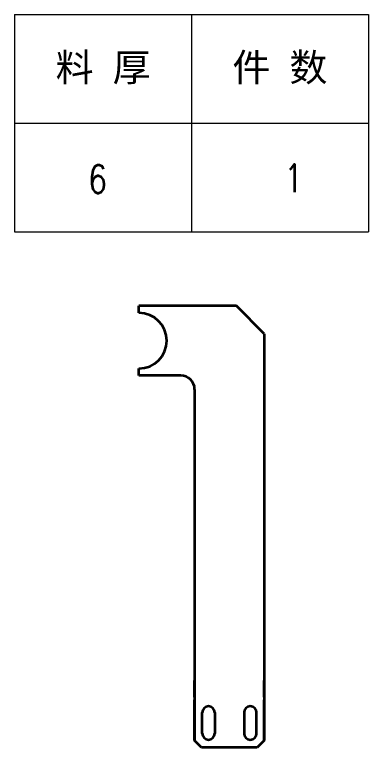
# Model space of a CAD drawing. Header units: millimetres. Extents: x 1333 to 190452, y -42879 to -5704.
# Drawn here: x 184457 to 184711, y -22035 to -21509 of the extents above; entities that cross this region are included whole.
import ezdxf
from ezdxf.enums import TextEntityAlignment as Align

# ---------------------------------------------------------------- set-up
doc = ezdxf.new("R2010")
doc.units = ezdxf.units.MM
doc.header["$LTSCALE"] = 0.5
doc.layers.add('标注线', color=3, linetype='Continuous', lineweight=18)
doc.layers.add('粗实线', color=7, linetype='Continuous', lineweight=35)
doc.styles.add('DIM', font='romans.shx', dxfattribs={"width": 0.8, "bigfont": 'bigfont.shx'})
doc.styles.get("Standard").update_dxf_attribs({"font": 'simplex.shx'})

# ---------------------------------------------------------------- blocks, each defined once
blk = doc.blocks.new('*T483')
at = {"color": 0, "linetype": 'ByBlock', "lineweight": -2, "transparency": 16777216}
for p, q in [((0, 0), (127, 0)), ((0, 0), (0, -78)), ((63.5, 0), (63.5, -78)), ((127, 0), (127, -78)), ((0, -39), (127, -39)), ((0, -78), (127, -78))]:
    blk.add_line(p, q, dxfattribs=at)
at = {"color": 0, "transparency": 16777216, "char_height": 10, "width": 60.5, "attachment_point": 5}
for s, insert in [('{\\fSimSun|b0|i0|c134|p2;料 厚}', (31.75, -19.5)), ('{\\fSimSun|b0|i0|c134|p2;件 数}', (95.25, -19.5))]:
    blk.add_mtext(s, dxfattribs=dict(at, insert=insert))
blk = doc.blocks.new('拆图参数')
blk.add_blockref('*T483', (-63.5, 78))
at = {"style": 'DIM', "width": 0.8}
blk.add_attdef('6', text='', height=10, dxfattribs=at).set_placement((-37.13, 18.91), align=Align.MIDDLE_LEFT)
blk.add_attdef('1', text='', height=10, dxfattribs=at).set_placement((36.65, 19.27), align=Align.MIDDLE_CENTER)

msp = doc.modelspace()

# ---------------------------------------------------------------- linework, layer by layer
at = {"layer": '粗实线'}
for p, q in [((184616.244, -21718.038), (184546.244, -21718.038)), ((184636.244, -21738.038), (184616.244, -21718.038)), ((184636.244, -21738.038), (184636.244, -22030.038)), ((184576.244, -21768.038), (184546.244, -21768.038)), ((184586.244, -21778.038), (184586.244, -22030.038)), ((184586.244, -22030.038), (184586.244, -22001.038)), ((184636.244, -22030.038), (184636.244, -22001.038)), ((184631.244, -22035.038), (184591.244, -22035.038)), ((184631.244, -22035.038), (184591.244, -22035.038))]:
    msp.add_line(p, q, dxfattribs=at)
at = {"layer": '粗实线', "ltscale": 0.125}
for p, q in [((184546.244, -21723.038), (184546.244, -21718.038)), ((184546.244, -21768.038), (184546.244, -21763.038))]:
    msp.add_line(p, q, dxfattribs=at)
at = {"layer": '粗实线', "ltscale": 0.15}
for p, q in [((184586.244, -21993.038), (184586.244, -21987.038)), ((184636.244, -21993.038), (184636.244, -21987.038)), ((184586.244, -21999.038), (184586.244, -21993.038)), ((184636.244, -21999.038), (184636.244, -21993.038))]:
    msp.add_line(p, q, dxfattribs=at)
at = {"layer": '粗实线', "ltscale": 0.375}
for p, q in [((184591.744, -22025.038), (184591.744, -22010.038)), ((184600.744, -22010.038), (184600.744, -22025.038)), ((184621.744, -22010.038), (184621.744, -22025.038)), ((184630.744, -22025.038), (184630.744, -22010.038))]:
    msp.add_line(p, q, dxfattribs=at)
at = {"layer": '粗实线', "ltscale": 0.176777}
for p, q in [((184591.244, -22035.038), (184586.244, -22030.038)), ((184636.244, -22030.038), (184631.244, -22035.038))]:
    msp.add_line(p, q, dxfattribs=at)
at = {"layer": '粗实线'}
for centre, radius, start, end in [((184546.244, -21743.038), 20, 270, 90), ((184546.244, -21743.038), 20, 270, 0), ((184576.244, -21778.038), 10, 0, 90), ((184596.244, -22010.038), 4.5, 0, 180), ((184626.244, -22010.038), 4.5, 0, 180), ((184596.244, -22025.038), 4.5, 180, 0), ((184626.244, -22025.038), 4.5, 180, 0)]:
    msp.add_arc(centre, radius, start, end, dxfattribs=at)

# ---------------------------------------------------------------- block references
at = {"layer": '标注线', "xscale": 2, "yscale": 2, "zscale": 2}
msp.add_blockref('拆图参数', (184583.995, -21664.91), dxfattribs=at).add_auto_attribs({'1': '1', '6': '6'})

doc.saveas('drawing.dxf')
